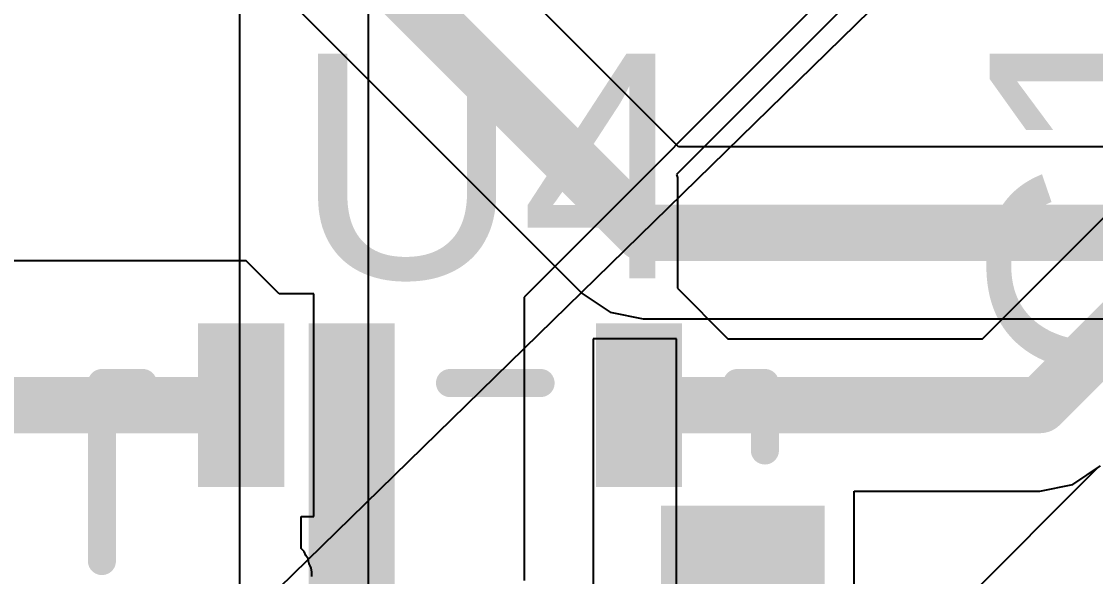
# Model space of a CAD drawing. Header units: inches. Extents: x -7 to 5163, y -3 to 5149.
# Drawn here: x 26.039 to 30.899, y 132.434 to 134.944 of the extents above; entities that cross this region are included whole.
import ezdxf

# ---------------------------------------------------------------- set-up
doc = ezdxf.new("R2010")
doc.units = ezdxf.units.IN
for name, color, linetype in [('Bottom Layer', 5, 'Continuous'), ('PWR', 16, 'Continuous'), ('Top Layer', 1, 'Continuous'), ('Top Overlay', 2, 'Continuous'), ('Top Paste', 8, 'Continuous'), ('Top Solder', 216, 'Continuous')]:
    doc.layers.add(name, color=color, linetype=linetype)
doc.styles.add('Arial', font='', dxfattribs={"height": 0.2})
doc.styles.get('Arial').set_extended_font_data('Arial')

# ---------------------------------------------------------------- blocks, each defined once
blk = doc.blocks.new('10_VQFN_HR__3_3__4')
at = {"layer": 'Top Layer'}
for points in [[(0.47, -1.7), (0.47, 0), (0.72, 0), (0.72, -1.7)], [(-1.475, -0.625), (-0.875, -0.625), (-0.875, -0.875), (-1.475, -0.875)], [(-0.83, -1.7), (-0.83, -1.1), (-0.58, -1.1), (-0.58, -1.7)], [(0.97, -1.7), (0.97, -1.1), (1.22, -1.1), (1.22, -1.7)]]:
    blk.add_hatch(color=1, dxfattribs=at).paths.add_polyline_path(points)
at = {"layer": 'Top Paste'}
for points in [[(0.47, -1.7), (0.47, 0), (0.72, 0), (0.72, -1.7)], [(-1.475, -0.625), (-0.875, -0.625), (-0.875, -0.875), (-1.475, -0.875)], [(-0.83, -1.7), (-0.83, -1.1), (-0.58, -1.1), (-0.58, -1.7)], [(0.97, -1.7), (0.97, -1.1), (1.22, -1.1), (1.22, -1.7)]]:
    blk.add_hatch(color=8, dxfattribs=at).paths.add_polyline_path(points)
at = {"layer": 'Top Solder'}
for points in [[(0.4, -1.77), (0.4, 0.07), (0.79, 0.07), (0.79, -1.77)], [(-1.545, -0.555), (-0.805, -0.555), (-0.805, -0.945), (-1.545, -0.945)], [(-0.9, -1.77), (-0.9, -1.03), (-0.51, -1.03), (-0.51, -1.77)], [(0.9, -1.77), (0.9, -1.03), (1.29, -1.03), (1.29, -1.77)]]:
    blk.add_hatch(color=216, dxfattribs=at).paths.add_polyline_path(points)
at = {"layer": 'Top Overlay'}
for points in [[(1.725, -0.695, 0.127, 0.127, 0), (1.725, -1.5, 0.127, 0.127, 0)], [(-1.275, -1.195, 0.127, 0.127, 0), (-1.275, -1.5, 0.127, 0.127, 0)], [(-1.15, -1.5, 0.127, 0.127, 0), (-1.275, -1.5, 0.127, 0.127, 0)], [(0.15, -1.5, 0.127, 0.127, 0), (-0.26, -1.5, 0.127, 0.127, 0)], [(1.725, -1.5, 0.127, 0.127, 0), (1.54, -1.5, 0.127, 0.127, 0)]]:
    blk.add_lwpolyline(points, format="xyseb", dxfattribs=at)
for points in [[(1.6933, -0.695, 0.0635, 0.0635, 1), (1.7568, -0.695, 0.0635, 0.0635, 1)], [(-1.3067, -1.195, 0.0635, 0.0635, 1), (-1.2432, -1.195, 0.0635, 0.0635, 1)], [(-1.3067, -1.5, 0.0635, 0.0635, 1), (-1.2432, -1.5, 0.0635, 0.0635, 1)], [(-1.3067, -1.5, 0.0635, 0.0635, 1), (-1.2432, -1.5, 0.0635, 0.0635, 1)], [(-1.1818, -1.5, 0.0635, 0.0635, 1), (-1.1183, -1.5, 0.0635, 0.0635, 1)], [(-0.2917, -1.5, 0.0635, 0.0635, 1), (-0.2282, -1.5, 0.0635, 0.0635, 1)], [(0.1182, -1.5, 0.0635, 0.0635, 1), (0.1817, -1.5, 0.0635, 0.0635, 1)], [(1.5083, -1.5, 0.0635, 0.0635, 1), (1.5718, -1.5, 0.0635, 0.0635, 1)], [(1.6933, -1.5, 0.0635, 0.0635, 1), (1.7568, -1.5, 0.0635, 0.0635, 1)], [(1.6933, -1.5, 0.0635, 0.0635, 1), (1.7568, -1.5, 0.0635, 0.0635, 1)]]:
    blk.add_lwpolyline(points, format="xyseb", close=True, dxfattribs=at)
at = {"layer": 'Top Solder'}
blk.add_line((1.024, -0.4754), (-5134.645, -5016.9027), dxfattribs=at)

msp = doc.modelspace()

# ---------------------------------------------------------------- linework, layer by layer
at = {"layer": 'Bottom Layer'}
for p, q in [((29.0122, 134.3766), (26.8919, 136.4969)), ((26.2288, 136.0613), (28.5766, 133.7134)), ((33.4073, 134.3766), (29.0122, 134.3766)), ((28.5766, 133.7134), (28.7026, 133.6292)), ((28.7026, 133.6292), (28.8513, 133.5997)), ((28.8513, 133.5997), (33.4073, 133.5997))]:
    msp.add_line(p, q, dxfattribs=at)
for points in [[(26.5034, 136.336, 0.254, 0.254, 0), (28.8513, 133.9881, 0.254, 0.254, 0)], [(28.8513, 133.9881, 0.254, 0.254, 0), (33.8023, 133.9881, 0.254, 0.254, 0)]]:
    msp.add_lwpolyline(points, format="xyseb", dxfattribs=at)
msp.add_lwpolyline([(28.7878, 133.9881, 0.127, 0.127, 1), (28.9148, 133.9881, 0.127, 0.127, 1)], format="xyseb", close=True, dxfattribs=at)
msp.add_lwpolyline([(28.7878, 133.9881, 0.127, 0.127, 1), (28.9148, 133.9881, 0.127, 0.127, 1)], format="xyseb", close=True, dxfattribs=at)
at = {"layer": 'PWR'}
for p, q in [((27.6098, 123.7809), (27.6098, 145.0848)), ((27.0256, 144.3482), (27.0256, 120.0658))]:
    msp.add_line(p, q, dxfattribs=at)
at = {"layer": 'Top Layer'}
for p, q in [((30.8864, 136.1352), (29.0029, 134.2517)), ((30.734, 136.1186), (28.3129, 133.6975)), ((30.3871, 133.5089), (31.7862, 134.908)), ((29.0029, 134.2517), (29.0068, 134.239)), ((29.0068, 134.239), (29.0068, 133.7373)), ((27.0553, 133.8615), (22.1199, 133.8615)), ((27.2047, 133.7121), (27.0553, 133.8615)), ((27.3611, 133.7121), (27.2047, 133.7121)), ((27.3611, 132.7057), (27.3611, 133.7121)), ((29.0068, 133.7373), (29.2352, 133.5089)), ((28.3129, 133.6975), (28.3129, 132.4161)), ((29.0029, 133.5089), (28.6258, 133.5089)), ((28.6258, 133.5089), (28.6258, 130.1089)), ((29.0029, 130.1089), (29.0029, 133.5089)), ((29.2352, 133.5089), (30.3871, 133.5089)), ((30.253, 132.2699), (30.908, 132.9249)), ((30.7959, 132.85), (30.922, 132.9342)), ((30.6473, 132.8204), (30.7959, 132.85)), ((29.8061, 132.2307), (29.8061, 132.8204)), ((29.8061, 132.8204), (30.6473, 132.8204)), ((27.305, 132.561), (27.305, 132.7057)), ((27.305, 132.7057), (27.3611, 132.7057)), ((27.317, 132.5491), (27.305, 132.561)), ((27.318, 132.5475), (27.317, 132.5491)), ((27.3259, 132.5286), (27.318, 132.5475)), ((27.318, 132.5475), (27.318, 132.5475)), ((27.318, 132.5475), (27.318, 132.5475)), ((27.3362, 132.5132), (27.3259, 132.5286)), ((27.3398, 132.495), (27.3362, 132.5132)), ((27.3403, 132.4937), (27.3398, 132.495)), ((27.3409, 132.4928), (27.3403, 132.4937)), ((27.3412, 132.4917), (27.3409, 132.4928)), ((27.349, 132.4729), (27.3412, 132.4917)), ((27.349, 132.4728), (27.349, 132.4729)), ((27.3527, 132.4539), (27.349, 132.4728)), ((27.349, 132.4728), (27.349, 132.4728)), ((27.3527, 132.4335), (27.3527, 132.4539))]:
    msp.add_line(p, q, dxfattribs=at)
for points in [[(30.6473, 133.2089, 0.254, 0.254, 0), (31.8993, 134.4609, 0.254, 0.254, 0)], [(25.086, 133.2089, 0.254, 0.254, 0), (26.9606, 133.2089, 0.254, 0.254, 0)], [(28.8329, 133.2089, 0.254, 0.254, 0), (30.6473, 133.2089, 0.254, 0.254, 0)]]:
    msp.add_lwpolyline(points, format="xyseb", dxfattribs=at)
for points in [[(26.8971, 133.2089, 0.127, 0.127, 1), (27.0241, 133.2089, 0.127, 0.127, 1)], [(28.7694, 133.2089, 0.127, 0.127, 1), (28.8964, 133.2089, 0.127, 0.127, 1)], [(30.5838, 133.2089, 0.127, 0.127, 1), (30.7108, 133.2089, 0.127, 0.127, 1)], [(30.5838, 133.2089, 0.127, 0.127, 1), (30.7108, 133.2089, 0.127, 0.127, 1)]]:
    msp.add_lwpolyline(points, format="xyseb", close=True, dxfattribs=at)

# ---------------------------------------------------------------- block references
at = {"rotation": 180}
msp.add_blockref('10_VQFN_HR__3_3__4', (28.1279, 131.8089), dxfattribs=at)

# ---------------------------------------------------------------- texts
at = {"layer": 'Top Overlay', "style": 'Arial'}
msp.add_text('C11', height=1.016, rotation=90, dxfattribs=at).set_placement((31.4362, 133.2911))
msp.add_text('U4', height=1.016, dxfattribs=at).set_placement((27.2714, 133.782))

doc.saveas('drawing.dxf')
